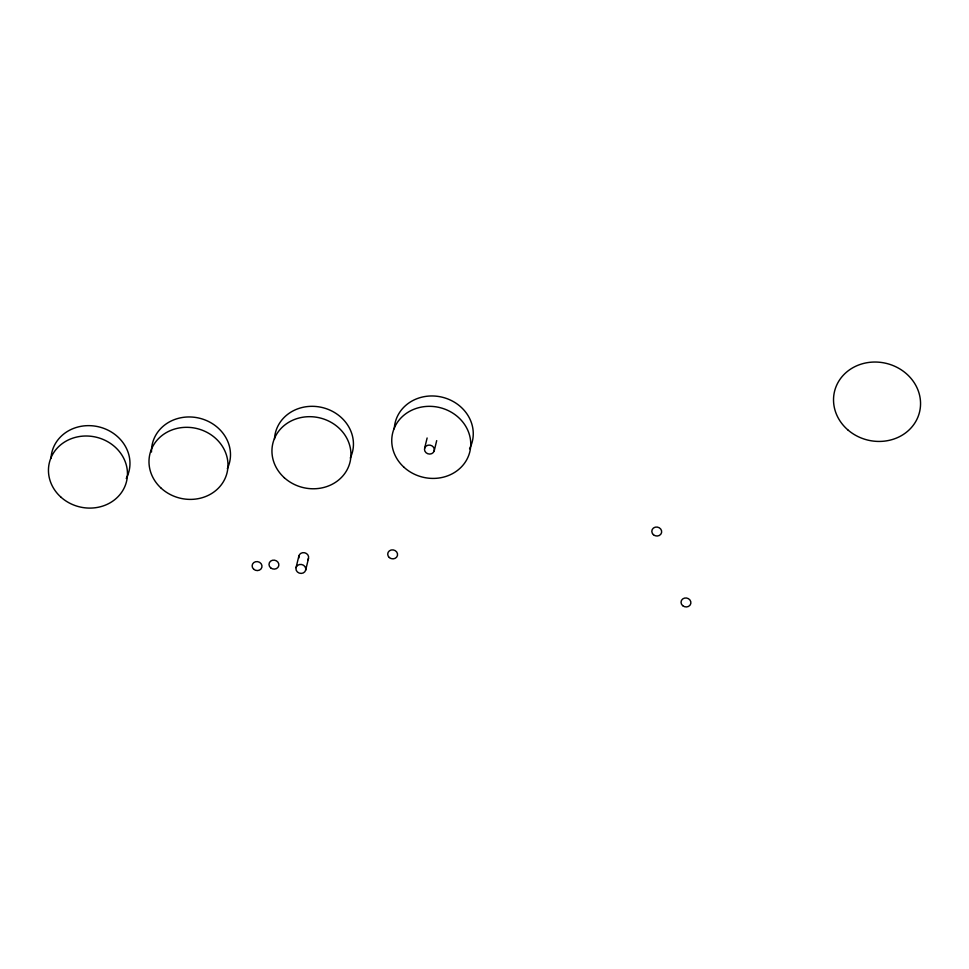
<?xml version="1.0" encoding="UTF-8"?>
<svg xmlns="http://www.w3.org/2000/svg" width="969" height="969" viewBox="0 0 969 969"><rect width="100%" height="100%" fill="white"/><g stroke="black" fill="none" stroke-linecap="round" stroke-linejoin="round"><path stroke-width="1.45" d="M296.066 567.592L298.912 555.818M305.659 570.172A4.966 4.482 13.6 0 0 299.445 564.539A4.966 4.482 13.6 0 0 297.447 572.025A4.966 4.482 13.6 0 0 305.659 570.172L308.481 558.471M424.64 448.247L427.123 437.976M434.221 450.827A4.966 4.482 13.6 0 0 428.019 445.195A4.966 4.482 13.6 0 0 426.021 452.693A4.966 4.482 13.6 0 0 434.221 450.827L436.692 440.629M394.286 428.795A39.705 35.817 13.6 0 1 443.136 397.435A39.705 35.817 13.6 0 1 469.541 448.804M298.888 557.974A4.966 4.482 13.6 0 1 304.714 552.778A4.966 4.482 13.6 0 1 307.645 560.021M274.481 439.151A39.705 35.817 13.6 0 1 322.677 407.622A39.705 35.817 13.6 0 1 350.269 458.071M151.491 452.014A39.705 35.817 13.6 0 1 198.512 417.978A39.705 35.817 13.6 0 1 227.315 468.705M50.994 458.47A39.705 35.817 13.6 0 1 99.843 427.111A39.705 35.817 13.6 0 1 126.249 478.48M404.049 467.312A39.705 35.817 13.6 0 0 469.662 452.438A39.705 35.817 13.6 0 0 420.037 407.368A39.705 35.817 13.6 0 0 404.049 467.312M253.733 569.263A4.966 4.482 13.6 0 0 261.884 567.253A4.966 4.482 13.6 0 0 255.562 561.729A4.966 4.482 13.6 0 0 253.733 569.263M389.308 557.538A4.966 4.482 13.6 0 0 397.46 555.528A4.966 4.482 13.6 0 0 391.137 550.004A4.966 4.482 13.6 0 0 389.308 557.538M653.409 534.706A4.966 4.482 13.6 0 0 661.561 532.696A4.966 4.482 13.6 0 0 655.238 527.172A4.966 4.482 13.6 0 0 653.409 534.706M682.636 605.637A4.966 4.482 13.6 0 0 690.788 603.626A4.966 4.482 13.6 0 0 684.465 598.103A4.966 4.482 13.6 0 0 682.636 605.637M270.605 567.798A4.966 4.482 13.6 0 0 278.757 565.787A4.966 4.482 13.6 0 0 272.434 560.264A4.966 4.482 13.6 0 0 270.605 567.798M284.244 477.669A39.705 35.817 13.6 0 0 349.857 462.794A39.705 35.817 13.6 0 0 300.22 417.724A39.705 35.817 13.6 0 0 284.244 477.669M161.278 488.291A39.705 35.817 13.6 0 0 226.891 473.417A39.705 35.817 13.6 0 0 177.254 428.359A39.705 35.817 13.6 0 0 161.278 488.291M60.756 496.988A39.705 35.817 13.6 0 0 126.37 482.114A39.705 35.817 13.6 0 0 76.733 437.043A39.705 35.817 13.6 0 0 60.756 496.988M847.705 429.764A43.738 39.45 13.6 0 0 919.545 412.055A43.738 39.45 13.6 0 0 863.851 363.375A43.738 39.45 13.6 0 0 847.705 429.764"/></g></svg>
